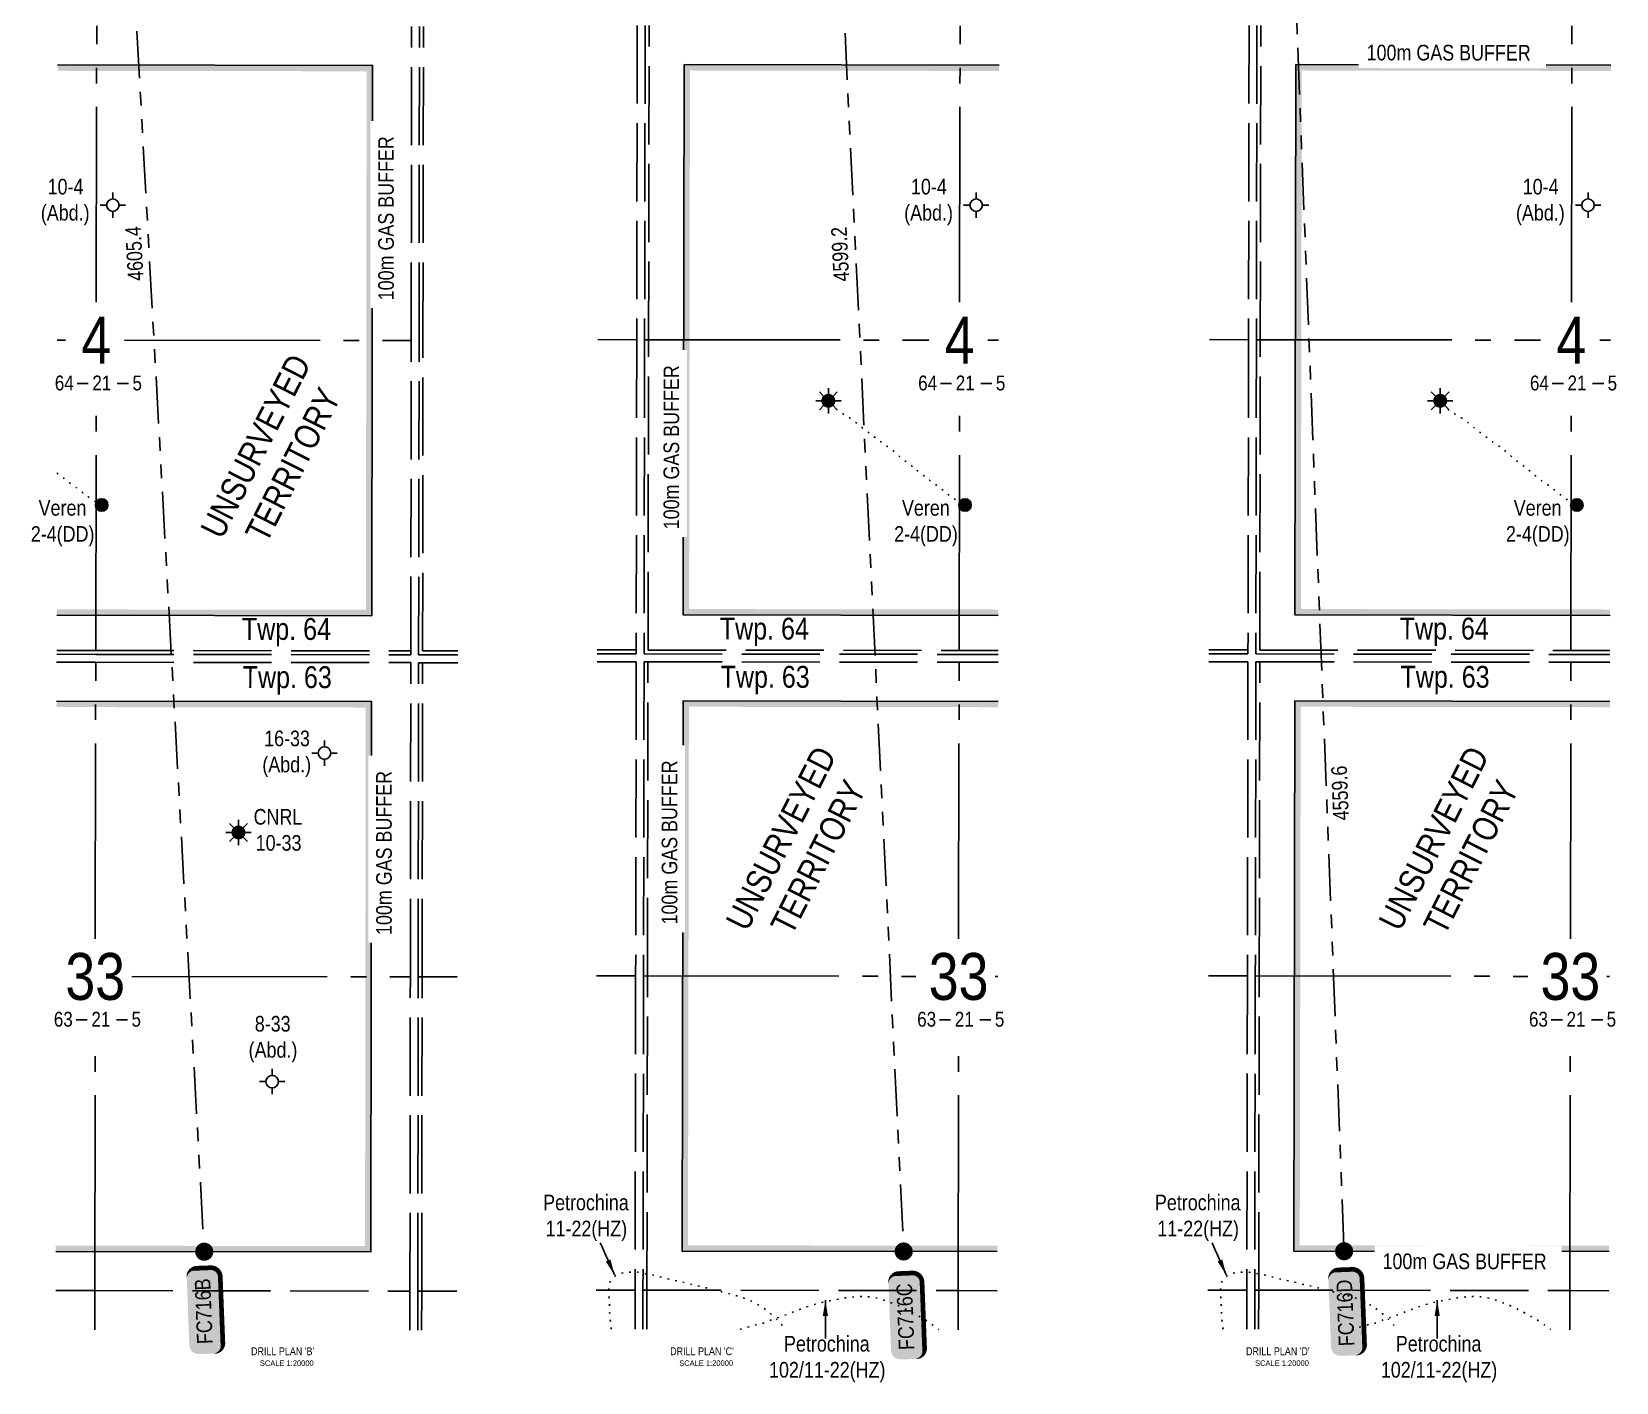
# Model space of a CAD drawing. Extents: x 487952 to 501475, y 6030928 to 6046516.
# Drawn here: x 493031 to 497085, y 6030954 to 6034410 of the extents above; entities that cross this region are included whole.
import ezdxf
from ezdxf.enums import TextEntityAlignment as Align

# ---------------------------------------------------------------- set-up
doc = ezdxf.new("R2010")
doc.units = 0
doc.header["$LTSCALE"] = 5
for name, pattern in [('foc-DOT', [1, 0.2, -0.8]), ('foc-DRILLPATH', [14.75, 6, -1.75, 1.75, -1.75, 1.75, -1.75]), ('foc-QUARTERLINE', [33, 25, -3, 2, -3]), ('foc-UNSURVEYED', [12.5, 10, -2.5])]:
    doc.linetypes.add(name, pattern=pattern)
for name, color, linetype in [('10', 1, 'Continuous'), ('9', 3, 'Continuous'), ('AS-DRILL', 8, 'foc-DOT'), ('AS-DRILL-T', 8, 'Continuous'), ('AS-TARGET-GAS', 182, 'Continuous'), ('AS-TARGET-GAS-H', 181, 'Continuous'), ('D-TXT', 6, 'Continuous'), ('DETAIL-T', 7, 'Continuous'), ('F-WS-S', 8, 'Continuous'), ('L-BD', 7, 'Continuous'), ('L-MON', 1, 'Continuous'), ('L-QSEC', 8, 'foc-QUARTERLINE'), ('L-SECLBL', 7, 'Continuous'), ('L-UNS-T', 3, 'Continuous'), ('L-USEC', 7, 'foc-UNSURVEYED'), ('P-PDRILLPATH', 12, 'foc-DRILLPATH')]:
    doc.layers.add(name, color=color, linetype=linetype)
doc.styles.add('80', font='ARIALN.TTF', dxfattribs={"height": 10})
doc.styles.add('80CG', font='ARIALN.TTF', dxfattribs={"height": 10})
doc.styles.add('80L', font='ARIALN.TTF', dxfattribs={"height": 40})
doc.styles.add('SIMPLEX', font='ARIALN.TTF')
doc.dimstyles.new('Compass 5 000', dxfattribs={"dimscale": 5, "dimtxt": 9, "dimasz": 2, "dimexe": 0.2, "dimexo": 0.0625, "dimgap": 0.5, "dimtad": 0, "dimtih": 1, "dimtoh": 1, "dimzin": 0, "dimdsep": 46, "dimtxsty": '80CG', "dimcen": 0.1, "dimse1": 1, "dimse2": 1, "dimclrd": 256, "dimclrt": 256, "dimaunit": 1, "dimadec": 4, "dimazin": 0, "dimtfac": 0.06, "dimtofl": 0, "dimtmove": 0, "dimatfit": 1, "dimfxl": 0.2, "dimtolj": 1, "dimtzin": 0, "dimlwd": -1, "dimarcsym": 0})

# ---------------------------------------------------------------- blocks, each defined once
blk = doc.blocks.new('L-SECLBL')
at = {"layer": '9', "color": 7}
for p, q in [((-5.1, -27.8), (-12.3, -27.8)), ((20.7, -27.8), (13.5, -27.8))]:
    blk.add_line(p, q, dxfattribs=at)
at = {"layer": '10', "color": 2, "style": 'SIMPLEX'}
blk.add_attdef('SEC', text='', height=30, dxfattribs=at).set_placement((0, 0), align=Align.MIDDLE)
at = {"layer": '10', "color": 5, "style": '80L'}
blk.add_attdef('TWP', text='', height=9.5, dxfattribs=at).set_placement((-14.4, -27.4), align=Align.MIDDLE_RIGHT)
blk.add_attdef('RGE', text='', height=9.5, dxfattribs=at).set_placement((3.6, -27.4), align=Align.MIDDLE_CENTER)
blk.add_attdef('MER', text='', height=9.5, dxfattribs=at).set_placement((23.2, -27.4), align=Align.MIDDLE_LEFT)
blk = doc.blocks.new('*U549')
h = blk.add_hatch(color=255)
edge = h.paths.add_edge_path()
edge.add_line((-21.5, -11.5), (21.5, -11.5))
edge.add_arc((21.5, -5.5), 6, 270, 360)
edge.add_line((27.5, -5.5), (27.5, 4))
edge.add_arc((21.5, 4), 6, 0, 90)
edge.add_line((21.5, 10), (-21.5, 10))
edge.add_arc((-21.5, 4), 6, 90, 180)
edge.add_line((-27.5, 4), (-27.5, -5.5))
edge.add_arc((-21.5, -5.5), 6, 180, 270)
at = {"color": 1, "flags": 128}
blk.add_lwpolyline([(-21.5, -11.5, 3, 3, 0), (21.5, -11.5, 3, 3, 0.414214), (27.5, -5.5, 3, 3, 0), (27.5, 4, 3, 0, 0.414214), (21.5, 10, 0, 0, 0), (-21.5, 10, 0, 0, 0.414214), (-27.5, 4, 0, 0, 0), (-27.5, -5.5, 0, 3, 0.414214)], format="xyseb", close=True, dxfattribs=at)
for points in [[(-22.5, -8, 0, 7.5, 0), (0, 0, 0, 0, 0)], [(26.1, -8.9, 0, 7.5, 0), (0, 0, 0, 0, 0)]]:
    blk.add_lwpolyline(points, format="xyseb", dxfattribs=at)
at = {"color": 1, "style": '80'}
blk.add_attdef('ENTER_TEXT_001', (-26.8, -4.9), '', height=10, dxfattribs=at)
blk = doc.blocks.new('GABD')
for p, q in [((-0.81, 0), (-1.62, 0)), ((0, 0.81), (0, 1.62)), ((1.62, 0), (0.81, 0)), ((0, -0.81), (0, -1.62))]:
    blk.add_line(p, q)
blk.add_circle((0, 0), 0.8)
blk = doc.blocks.new('GAS')
h = blk.add_hatch(color=255)
h.dxf.hatch_style = 1
edge = h.paths.add_edge_path()
edge.add_arc((0, 0), 0.9, 0, 360)
for p, q in [((-0.81, 0), (-1.62, 0)), ((-0.57, 0.57), (-1.14, 1.14)), ((0, 0.81), (0, 1.62)), ((0.57, 0.57), (1.14, 1.14)), ((1.62, 0), (0.81, 0)), ((-0.57, -0.57), (-1.14, -1.14)), ((0, -0.81), (0, -1.62)), ((1.14, -1.14), (0.57, -0.57))]:
    blk.add_line(p, q)
blk.add_circle((0, 0), 0.8)
blk = doc.blocks.new('plbh')
at = {"layer": 'L-MON'}
h = blk.add_hatch(color=255, dxfattribs=at)
h.dxf.hatch_style = 1
edge = h.paths.add_edge_path()
edge.add_arc((0, 0), 1.16, 0, 360)
h = blk.add_hatch(color=256, dxfattribs=at)
h.dxf.hatch_style = 1
h.paths.add_polyline_path([(-0.96, 0, 1), (0.96, 0, 1)])
h.paths.add_polyline_path([(0.91, 0, -1), (-0.91, 0, -1)], flags=16)
h.paths.add_polyline_path([(0.45, 0, -1), (-0.45, 0, -1)], flags=0)
h = blk.add_hatch(color=256, dxfattribs=at)
h.dxf.hatch_style = 1
h.paths.add_polyline_path([(-0.45, 0, 1), (0.45, 0, 1)])
h.paths.add_polyline_path([(0.4, 0, -1), (-0.4, 0, -1)], flags=16)
at = {"layer": 'L-MON', "color": 240}
for radius in [0.96, 0.91, 0.45, 0.4]:
    blk.add_circle((0, 0), radius, dxfattribs=at)

msp = doc.modelspace()

# ---------------------------------------------------------------- hatches: boundary and pattern name
at = {"layer": 'AS-TARGET-GAS-H'}
h = msp.add_hatch(color=256, dxfattribs=at)
h.dxf.hatch_style = 1
h.paths.add_polyline_path([(493097.294, 6034324.93), (493097.271, 6034309.938), (493888.031, 6034308.819), (493886.17, 6032930.511), (493095.155, 6032931.619), (493095.132, 6032916.627), (493901.142, 6032915.497), (493903.044, 6034323.79)])
h = msp.add_hatch(color=256, dxfattribs=at)
h.dxf.hatch_style = 1
h.paths.add_polyline_path([(495503.94, 6032916.347), (495503.963, 6032931.339), (494712.968, 6032932.448), (494715.331, 6034310.774), (495506.078, 6034309.655), (495506.101, 6034324.647), (494700.365, 6034325.787), (494697.95, 6032917.477)])
h = msp.add_hatch(color=256, dxfattribs=at)
h.dxf.hatch_style = 1
h.paths.add_polyline_path([(497069.195, 6032916.347), (497069.218, 6032931.339), (496278.223, 6032932.448), (496280.586, 6034310.774), (497071.333, 6034309.655), (497071.356, 6034324.647), (496265.62, 6034325.787), (496263.205, 6032917.477)])
h = msp.add_hatch(color=256, dxfattribs=at)
h.dxf.hatch_style = 1
h.paths.add_polyline_path([(493094.794, 6032696.618), (493094.771, 6032681.626), (493885.83, 6032680.52), (493883.952, 6031302.222), (493092.655, 6031303.337), (493092.632, 6031288.345), (493898.924, 6031287.209), (493900.843, 6032695.492)])
h = msp.add_hatch(color=256, dxfattribs=at)
h.dxf.hatch_style = 1
h.paths.add_polyline_path([(495501.441, 6031288.063), (495501.464, 6031303.055), (494710.171, 6031304.17), (494712.539, 6032682.453), (495503.579, 6032681.347), (495503.602, 6032696.339), (494697.573, 6032697.466), (494695.153, 6031289.199)])
h = msp.add_hatch(color=256, dxfattribs=at)
h.dxf.hatch_style = 1
h.paths.add_polyline_path([(497066.696, 6031288.063), (497066.719, 6031303.055), (496275.426, 6031304.17), (496277.794, 6032682.453), (497068.835, 6032681.347), (497068.858, 6032696.339), (496262.828, 6032697.466), (496260.409, 6031289.199)])
at = {"layer": 'F-WS-S'}
h = msp.add_hatch(color=256, dxfattribs=at)
h.dxf.hatch_style = 1
edge = h.paths.add_edge_path()
edge.add_arc((493210.19, 6033198.787), 16, 0, 360)
h = msp.add_hatch(color=256, dxfattribs=at)
h.dxf.hatch_style = 1
edge = h.paths.add_edge_path()
edge.add_arc((495419.102, 6033198.787), 16, 0, 360)
h = msp.add_hatch(color=256, dxfattribs=at)
h.dxf.hatch_style = 1
edge = h.paths.add_edge_path()
edge.add_arc((496984.357, 6033198.787), 16, 0, 360)

# ---------------------------------------------------------------- linework, layer by layer
at = {"layer": 'AS-DRILL', "ltscale": 4, "flags": 128}
for points in [[(495069.503, 6033465.51), (495069.503, 6033465.51), (495069.483, 6033465.45), (495069.264, 6033465.78), (495068.415, 6033466.412), (495066.836, 6033466.774), (495064.946, 6033467.288), (495064.736, 6033467.318), (495064.596, 6033467.308), (495064.476, 6033467.258), (495064.416, 6033467.139), (495064.446, 6033466.908), (495064.545, 6033466.518), (495064.724, 6033465.998), (495064.993, 6033465.367), (495065.332, 6033464.677), (495065.771, 6033463.916), (495066.319, 6033463.105), (495066.978, 6033462.254), (495067.726, 6033461.383), (495068.595, 6033460.481), (495069.553, 6033459.55), (495070.632, 6033458.588), (495071.79, 6033457.566), (495072.998, 6033456.464), (495074.316, 6033455.272), (495075.754, 6033454.019), (495077.342, 6033452.687), (495079.079, 6033451.274), (495080.987, 6033449.77), (495083.104, 6033448.157), (495085.341, 6033446.473), (495087.648, 6033444.759), (495090.035, 6033443.025), (495092.532, 6033441.251), (495095.159, 6033439.446), (495097.906, 6033437.632), (495100.743, 6033435.787), (495103.67, 6033433.922), (495106.647, 6033432.087), (495109.734, 6033430.242), (495112.94, 6033428.336), (495116.227, 6033426.381), (495119.644, 6033424.365), (495123.17, 6033422.279), (495126.726, 6033420.053), (495130.252, 6033417.637), (495133.738, 6033415.041), (495137.233, 6033412.275), (495140.708, 6033409.409), (495144.164, 6033406.543), (495147.649, 6033403.727), (495151.114, 6033400.942), (495154.539, 6033398.196), (495157.925, 6033395.54), (495161.47, 6033392.824), (495164.966, 6033390.148), (495168.421, 6033387.442), (495171.827, 6033384.696), (495175.212, 6033381.951), (495178.607, 6033379.225), (495181.993, 6033376.529), (495185.388, 6033373.873), (495188.874, 6033371.248), (495192.459, 6033368.631), (495196.135, 6033365.955), (495199.8, 6033363.299), (495203.466, 6033360.683), (495207.062, 6033358.147), (495210.577, 6033355.681), (495214.063, 6033353.205), (495217.509, 6033350.689), (495220.945, 6033348.083), (495224.36, 6033345.467), (495227.676, 6033342.922), (495230.942, 6033340.426), (495234.217, 6033337.881), (495237.443, 6033335.295), (495240.628, 6033332.64), (495243.764, 6033329.914), (495246.889, 6033327.199), (495249.965, 6033324.524), (495253.05, 6033321.849), (495256.216, 6033319.173), (495259.481, 6033316.498), (495262.797, 6033313.822), (495266.192, 6033311.216), (495269.638, 6033308.671), (495273.093, 6033306.125), (495276.579, 6033303.479), (495280.054, 6033300.723), (495283.5, 6033297.977), (495286.855, 6033295.311), (495290.191, 6033292.636), (495293.566, 6033289.88), (495296.921, 6033287.144), (495300.187, 6033284.459), (495303.312, 6033281.844), (495306.358, 6033279.268), (495309.344, 6033276.783), (495312.38, 6033274.368), (495315.536, 6033271.973), (495318.752, 6033269.547), (495321.917, 6033267.122), (495324.893, 6033264.767), (495327.82, 6033262.432), (495330.766, 6033260.137), (495333.872, 6033257.852), (495337.108, 6033255.596), (495340.464, 6033253.27), (495343.79, 6033250.965), (495347.076, 6033248.699), (495350.422, 6033246.284), (495353.828, 6033243.728), (495357.104, 6033241.172), (495360.109, 6033238.737), (495362.896, 6033236.442), (495365.542, 6033234.278), (495368.188, 6033232.164), (495370.855, 6033230.039), (495373.561, 6033227.914), (495376.268, 6033225.85), (495379.024, 6033223.785), (495381.771, 6033221.72), (495384.467, 6033219.636), (495387.214, 6033217.581), (495389.95, 6033215.657), (495392.617, 6033213.782), (495395.224, 6033211.948), (495397.811, 6033210.253), (495400.379, 6033208.699), (495402.946, 6033207.255), (495405.504, 6033205.9), (495407.962, 6033204.646), (495410.22, 6033203.542), (495412.238, 6033202.549), (495414.007, 6033201.626), (495415.585, 6033200.763), (495416.674, 6033200.151), (495419.102, 6033198.787)], [(496634.759, 6033465.51), (496634.759, 6033465.51), (496634.738, 6033465.45), (496634.519, 6033465.78), (496633.67, 6033466.412), (496632.091, 6033466.774), (496630.202, 6033467.288), (496629.992, 6033467.318), (496629.852, 6033467.308), (496629.731, 6033467.258), (496629.671, 6033467.139), (496629.701, 6033466.908), (496629.8, 6033466.518), (496629.979, 6033465.998), (496630.248, 6033465.367), (496630.587, 6033464.677), (496631.026, 6033463.916), (496631.574, 6033463.105), (496632.233, 6033462.254), (496632.982, 6033461.383), (496633.85, 6033460.481), (496634.808, 6033459.55), (496635.887, 6033458.588), (496637.045, 6033457.566), (496638.253, 6033456.464), (496639.571, 6033455.272), (496641.009, 6033454.019), (496642.597, 6033452.687), (496644.334, 6033451.274), (496646.242, 6033449.77), (496648.359, 6033448.157), (496650.596, 6033446.473), (496652.903, 6033444.759), (496655.29, 6033443.025), (496657.787, 6033441.251), (496660.414, 6033439.446), (496663.161, 6033437.632), (496665.998, 6033435.787), (496668.925, 6033433.922), (496671.902, 6033432.087), (496674.989, 6033430.242), (496678.196, 6033428.336), (496681.482, 6033426.381), (496684.899, 6033424.365), (496688.425, 6033422.279), (496691.981, 6033420.053), (496695.507, 6033417.637), (496698.993, 6033415.041), (496702.488, 6033412.275), (496705.964, 6033409.409), (496709.419, 6033406.543), (496712.904, 6033403.727), (496716.369, 6033400.942), (496719.795, 6033398.196), (496723.18, 6033395.54), (496726.725, 6033392.824), (496730.221, 6033390.148), (496733.676, 6033387.442), (496737.082, 6033384.696), (496740.467, 6033381.951), (496743.862, 6033379.225), (496747.248, 6033376.529), (496750.643, 6033373.873), (496754.129, 6033371.248), (496757.714, 6033368.631), (496761.39, 6033365.955), (496765.055, 6033363.299), (496768.721, 6033360.683), (496772.317, 6033358.147), (496775.832, 6033355.681), (496779.318, 6033353.205), (496782.764, 6033350.689), (496786.2, 6033348.083), (496789.615, 6033345.467), (496792.931, 6033342.922), (496796.197, 6033340.426), (496799.472, 6033337.881), (496802.698, 6033335.295), (496805.884, 6033332.64), (496809.019, 6033329.914), (496812.144, 6033327.199), (496815.22, 6033324.524), (496818.305, 6033321.849), (496821.471, 6033319.173), (496824.736, 6033316.498), (496828.052, 6033313.822), (496831.447, 6033311.216), (496834.893, 6033308.671), (496838.349, 6033306.125), (496841.834, 6033303.479), (496845.309, 6033300.723), (496848.755, 6033297.977), (496852.11, 6033295.311), (496855.446, 6033292.636), (496858.821, 6033289.88), (496862.176, 6033287.144), (496865.442, 6033284.459), (496868.568, 6033281.844), (496871.613, 6033279.268), (496874.599, 6033276.783), (496877.635, 6033274.368), (496880.791, 6033271.973), (496884.007, 6033269.547), (496887.173, 6033267.122), (496890.149, 6033264.767), (496893.075, 6033262.432), (496896.021, 6033260.137), (496899.127, 6033257.852), (496902.363, 6033255.596), (496905.719, 6033253.27), (496909.045, 6033250.965), (496912.331, 6033248.699), (496915.677, 6033246.284), (496919.083, 6033243.728), (496922.359, 6033241.172), (496925.365, 6033238.737), (496928.151, 6033236.442), (496930.797, 6033234.278), (496933.443, 6033232.164), (496936.11, 6033230.039), (496938.816, 6033227.914), (496941.523, 6033225.85), (496944.279, 6033223.785), (496947.026, 6033221.72), (496949.722, 6033219.636), (496952.469, 6033217.581), (496955.205, 6033215.657), (496957.872, 6033213.782), (496960.479, 6033211.948), (496963.066, 6033210.253), (496965.634, 6033208.699), (496968.201, 6033207.255), (496970.759, 6033205.9), (496973.217, 6033204.646), (496975.475, 6033203.542), (496977.493, 6033202.549), (496979.262, 6033201.626), (496980.84, 6033200.763), (496981.929, 6033200.151), (496984.357, 6033198.787)], [(493095.692, 6033280.751), (493097.446, 6033279.268), (493100.432, 6033276.783), (493103.468, 6033274.368), (493106.623, 6033271.973), (493109.839, 6033269.547), (493113.005, 6033267.122), (493115.981, 6033264.767), (493118.907, 6033262.432), (493121.853, 6033260.137), (493124.96, 6033257.852), (493128.196, 6033255.596), (493131.552, 6033253.27), (493134.878, 6033250.965), (493138.164, 6033248.699), (493141.51, 6033246.284), (493144.916, 6033243.728), (493148.191, 6033241.172), (493151.197, 6033238.737), (493153.983, 6033236.442), (493156.63, 6033234.278), (493159.276, 6033232.164), (493161.943, 6033230.039), (493164.649, 6033227.914), (493167.355, 6033225.85), (493170.112, 6033223.785), (493172.858, 6033221.72), (493175.555, 6033219.636), (493178.301, 6033217.581), (493181.038, 6033215.657), (493183.705, 6033213.782), (493186.312, 6033211.948), (493188.899, 6033210.253), (493191.466, 6033208.699), (493194.034, 6033207.255), (493196.592, 6033205.9), (493199.05, 6033204.646), (493201.308, 6033203.542), (493203.326, 6033202.549), (493205.094, 6033201.626), (493206.673, 6033200.763), (493207.762, 6033200.151), (493210.19, 6033198.787)], [(494513.817, 6031089.559), (494513.562, 6031092.047), (494513.081, 6031097.378), (494512.442, 6031103.049), (494511.573, 6031109.391), (494510.625, 6031115.853), (494510.107, 6031122.314), (494509.978, 6031128.574), (494509.769, 6031134.514), (494509.579, 6031140.425), (494509.47, 6031146.235), (494509.269, 6031151.456), (494508.989, 6031156.726), (494508.709, 6031162.647), (494508.41, 6031168.337), (494508.069, 6031173.648), (494507.799, 6031178.889), (494507.598, 6031184.109), (494507.358, 6031189.78), (494507.48, 6031195.989), (494508.311, 6031202.428), (494509.963, 6031208.715), (494512.493, 6031214.461), (494516.112, 6031219.474), (494520.8, 6031223.936), (494526.167, 6031227.676), (494532.152, 6031230.465), (494539.126, 6031232.613), (494547.619, 6031234.287), (494557.521, 6031235.459), (494568.542, 6031236), (494580.831, 6031235.347), (494594.797, 6031233.122), (494602.704, 6031231.558), (494609.591, 6031230.195), (494610.561, 6031230.014), (494616.579, 6031228.853), (494623.446, 6031227.43), (494630.823, 6031225.627), (494638.63, 6031223.633), (494647.156, 6031221.458), (494656.171, 6031219.131), (494665.817, 6031216.804), (494675.863, 6031214.476), (494686.419, 6031212.027), (494697.184, 6031209.567), (494708.33, 6031207.027), (494719.835, 6031204.256), (494731.739, 6031201.275), (494744.004, 6031198.202), (494756.558, 6031195.07), (494769.412, 6031191.907), (494782.437, 6031188.743), (494795.511, 6031185.549), (494808.705, 6031182.326), (494821.819, 6031178.912), (494834.752, 6031175.068), (494847.654, 6031170.835), (494860.346, 6031166.242), (494872.946, 6031160.969), (494885.155, 6031154.937), (494897.023, 6031147.966), (494908.329, 6031140.255), (494913.332, 6031136.486), (494919.323, 6031131.605), (494929.826, 6031122.106), (494939.678, 6031112.128), (494949.049, 6031101.561), (494958.07, 6031090.845), (494959.675, 6031088.931)], [(496079.072, 6031089.559), (496078.817, 6031092.047), (496078.336, 6031097.378), (496077.697, 6031103.049), (496076.828, 6031109.391), (496075.88, 6031115.853), (496075.362, 6031122.314), (496075.233, 6031128.574), (496075.024, 6031134.514), (496074.834, 6031140.425), (496074.725, 6031146.235), (496074.524, 6031151.456), (496074.244, 6031156.726), (496073.964, 6031162.647), (496073.665, 6031168.337), (496073.324, 6031173.648), (496073.054, 6031178.889), (496072.853, 6031184.109), (496072.613, 6031189.78), (496072.735, 6031195.989), (496073.566, 6031202.428), (496075.218, 6031208.715), (496077.748, 6031214.461), (496081.367, 6031219.474), (496086.055, 6031223.936), (496091.422, 6031227.676), (496097.407, 6031230.465), (496104.381, 6031232.613), (496112.874, 6031234.287), (496122.776, 6031235.459), (496133.797, 6031236), (496146.086, 6031235.347), (496160.052, 6031233.122), (496167.959, 6031231.558), (496174.846, 6031230.195), (496175.816, 6031230.014), (496181.834, 6031228.853), (496188.701, 6031227.43), (496196.078, 6031225.627), (496203.885, 6031223.633), (496212.411, 6031221.458), (496221.426, 6031219.131), (496231.072, 6031216.804), (496241.118, 6031214.476), (496251.674, 6031212.027), (496262.439, 6031209.567), (496273.585, 6031207.027), (496285.09, 6031204.256), (496296.994, 6031201.275), (496309.259, 6031198.202), (496321.813, 6031195.07), (496334.667, 6031191.907), (496347.692, 6031188.743), (496360.766, 6031185.549), (496373.96, 6031182.326), (496387.074, 6031178.912), (496400.007, 6031175.068), (496412.909, 6031170.835), (496425.601, 6031166.242), (496438.201, 6031160.969), (496450.411, 6031154.937), (496462.278, 6031147.966), (496473.584, 6031140.255), (496478.587, 6031136.486), (496484.578, 6031131.605), (496495.081, 6031122.106), (496504.933, 6031112.128), (496514.304, 6031101.561), (496523.325, 6031090.845), (496524.93, 6031088.931)], [(494843.327, 6031089.095), (494857.271, 6031093.346), (494872.188, 6031097.279), (494884.304, 6031100.398), (494892.097, 6031102.414), (494895.809, 6031103.337), (494902.862, 6031105.324), (494910.207, 6031108.031), (494917.713, 6031111.137), (494925.758, 6031114.163), (494934.384, 6031117.088), (494943.449, 6031120.081), (494952.795, 6031123.244), (494962.791, 6031126.846), (494973.179, 6031130.918), (494984.377, 6031135.508), (494995.795, 6031140.067), (495007.993, 6031144.615), (495020.241, 6031148.813), (495033.138, 6031152.82), (495045.975, 6031156.417), (495059.351, 6031159.723), (495072.515, 6031162.439), (495086.17, 6031164.975), (495099.494, 6031167.4), (495113.369, 6031169.636), (495126.792, 6031171.321), (495140.494, 6031172.597), (495154.075, 6031173.272), (495167.935, 6031173.047), (495181.382, 6031171.593), (495195.157, 6031168.808), (495208.28, 6031165.124), (495221.652, 6031160.56), (495234.423, 6031155.697), (495247.564, 6031150.233), (495262.961, 6031143.156), (495272.812, 6031138.228), (495297.528, 6031125.063), (495321.902, 6031110.659), (495345.012, 6031094.227), (495352.105, 6031088.378)], [(496408.582, 6031089.095), (496422.526, 6031093.346), (496437.443, 6031097.279), (496449.559, 6031100.398), (496457.352, 6031102.414), (496461.064, 6031103.337), (496468.118, 6031105.324), (496475.462, 6031108.031), (496482.968, 6031111.137), (496491.013, 6031114.163), (496499.639, 6031117.088), (496508.704, 6031120.081), (496518.05, 6031123.244), (496528.046, 6031126.846), (496538.434, 6031130.918), (496549.632, 6031135.508), (496561.05, 6031140.067), (496573.248, 6031144.615), (496585.496, 6031148.813), (496598.393, 6031152.82), (496611.23, 6031156.417), (496624.606, 6031159.723), (496637.771, 6031162.439), (496651.425, 6031164.975), (496664.75, 6031167.4), (496678.624, 6031169.636), (496692.047, 6031171.321), (496705.749, 6031172.597), (496719.33, 6031173.272), (496733.19, 6031173.047), (496746.637, 6031171.593), (496760.412, 6031168.808), (496773.535, 6031165.124), (496786.907, 6031160.56), (496799.678, 6031155.697), (496812.819, 6031150.233), (496828.216, 6031143.156), (496838.067, 6031138.228), (496862.783, 6031125.063), (496887.157, 6031110.659), (496910.268, 6031094.227), (496917.361, 6031088.378)]]:
    msp.add_lwpolyline(points, dxfattribs=at)
at = {"layer": 'AS-TARGET-GAS', "ltscale": 4, "flags": 128}
for points in [[(495503.94, 6032916.347), (494697.95, 6032917.477), (494700.365, 6034325.787), (495506.101, 6034324.647)], [(497069.195, 6032916.347), (496263.205, 6032917.477), (496265.62, 6034325.787), (497071.356, 6034324.647)], [(493094.794, 6032696.618), (493900.843, 6032695.492), (493898.924, 6031287.209), (493092.632, 6031288.345)]]:
    msp.add_lwpolyline(points, dxfattribs=at)
at = {"layer": 'F-WS-S'}
for centre in [(493210.19, 6033198.787), (495419.102, 6033198.787), (496984.357, 6033198.787)]:
    msp.add_circle(centre, 16, dxfattribs=at)
at = {"layer": 'L-QSEC', "ltscale": 4, "flags": 128}
for points in [[(493196.317, 6033717.75), (493197.401, 6034424.739)], [(495405.229, 6033717.75), (495406.313, 6034424.739)], [(496970.484, 6033717.75), (496971.568, 6034424.739)], [(493096.215, 6033620.778), (493117.445, 6033620.748)], [(493268.837, 6033620.534), (494002.041, 6033619.501)], [(494579.1, 6033621.8), (494479.15, 6033621.94)], [(494599.21, 6033621.773), (495326.357, 6033620.748)], [(495477.749, 6033620.534), (495505.021, 6033620.496)], [(496144.355, 6033621.8), (496044.405, 6033621.94)], [(496164.465, 6033621.773), (496891.612, 6033620.748)], [(497043.004, 6033620.534), (497070.276, 6033620.496)], [(493194.951, 6032826.588), (493195.918, 6033457.416)], [(495403.863, 6032826.588), (495404.83, 6033457.416)], [(496969.118, 6032826.588), (496970.085, 6033457.416)], [(493193.814, 6032088.601), (493194.905, 6032796.429)], [(495402.726, 6032088.601), (495403.817, 6032796.429)], [(496967.981, 6032088.601), (496969.072, 6032796.429)], [(493287.31, 6031992.211), (493823.415, 6031991.459), (493999.832, 6031991.212)], [(494019.942, 6031991.184), (494119.882, 6031991.048)], [(494576.306, 6031993.501), (494476.356, 6031993.642)], [(494596.416, 6031993.473), (495293.306, 6031992.496)], [(495496.222, 6031992.211), (495502.522, 6031992.202)], [(496141.561, 6031993.501), (496041.611, 6031993.642)], [(496161.671, 6031993.473), (496858.561, 6031992.496)], [(497061.477, 6031992.211), (497067.777, 6031992.202)], [(493192.427, 6031188.255), (493193.389, 6031812.712)], [(495401.339, 6031188.255), (495402.301, 6031812.712)], [(496966.594, 6031188.255), (496967.556, 6031812.712)], [(493192.427, 6031188.255), (493192.273, 6031088.309)], [(495401.339, 6031188.255), (495401.185, 6031088.309)], [(496966.594, 6031188.255), (496966.44, 6031088.309)]]:
    msp.add_lwpolyline(points, dxfattribs=at)
at = {"layer": 'L-USEC', "ltscale": 4, "flags": 128}
for points in [[(494002.041, 6033619.501), (494003.127, 6034423.597)], [(494022.151, 6033619.474), (494023.236, 6034423.569)], [(494032.205, 6033619.46), (494033.291, 6034423.556)], [(494580.479, 6034425.911), (494579.1, 6033621.8)], [(494600.588, 6034425.877), (494599.21, 6033621.766)], [(494609.26, 6033621.758), (494610.638, 6034425.87)], [(496145.734, 6034425.911), (496144.355, 6033621.8)], [(496165.843, 6034425.877), (496164.465, 6033621.766)], [(496174.515, 6033621.758), (496175.893, 6034425.87)], [(494000.955, 6032815.409), (494002.041, 6033619.501)], [(494021.064, 6032815.382), (494022.151, 6033619.474)], [(494031.132, 6032825.417), (494032.205, 6033619.46)], [(494579.1, 6033621.8), (494577.721, 6032817.698)], [(494599.21, 6033621.766), (494597.83, 6032817.669)], [(494607.898, 6032827.705), (494609.26, 6033621.758)], [(496144.355, 6033621.8), (496142.976, 6032817.698)], [(496164.465, 6033621.766), (496163.086, 6032817.669)], [(496173.153, 6032827.705), (496174.515, 6033621.758)], [(493094.979, 6032816.679), (493194.933, 6032816.539)], [(493094.995, 6032826.728), (493194.951, 6032826.588)], [(493194.933, 6032816.539), (494000.955, 6032815.409)], [(493194.951, 6032826.588), (494000.968, 6032825.458)], [(494021.064, 6032815.382), (494120.999, 6032815.246)], [(494031.132, 6032825.423), (494121.013, 6032825.301)], [(494577.715, 6032817.698), (494477.77, 6032817.838)], [(494477.787, 6032827.887), (494577.738, 6032827.747)], [(494597.83, 6032817.669), (495403.845, 6032816.539)], [(494607.898, 6032827.705), (495403.863, 6032826.588)], [(495403.845, 6032816.539), (495503.787, 6032816.399)], [(495403.863, 6032826.588), (495503.802, 6032826.448)], [(496142.97, 6032817.698), (496043.025, 6032817.838)], [(496043.042, 6032827.887), (496142.993, 6032827.747)], [(496163.086, 6032817.669), (496969.1, 6032816.539)], [(496173.153, 6032827.705), (496969.118, 6032826.588)], [(496969.1, 6032816.539), (497069.042, 6032816.399)], [(496969.118, 6032826.588), (497069.057, 6032826.448)], [(493094.949, 6032796.569), (493194.905, 6032796.429)], [(493194.905, 6032796.429), (494000.927, 6032795.3)], [(493999.832, 6031991.212), (494000.927, 6032795.3)], [(494019.942, 6031991.184), (494021.037, 6032795.272)], [(494021.037, 6032795.272), (494120.972, 6032795.136)], [(494029.996, 6031991.171), (494031.092, 6032795.259)], [(494577.687, 6032797.588), (494477.735, 6032797.728)], [(494577.687, 6032797.588), (494576.306, 6031993.501)], [(494597.796, 6032797.554), (494596.416, 6031993.467)], [(494597.796, 6032797.56), (495403.817, 6032796.429)], [(494606.466, 6031993.459), (494607.846, 6032797.545)], [(495403.817, 6032796.429), (495503.756, 6032796.289)], [(496142.942, 6032797.588), (496042.99, 6032797.728)], [(496142.942, 6032797.588), (496141.561, 6031993.501)], [(496163.051, 6032797.554), (496161.671, 6031993.467)], [(496163.051, 6032797.56), (496969.072, 6032796.429)], [(496171.721, 6031993.459), (496173.101, 6032797.545)], [(496969.072, 6032796.429), (497069.011, 6032796.289)], [(493998.735, 6031187.12), (493999.832, 6031991.212)], [(494018.845, 6031187.093), (494019.942, 6031991.184)], [(494028.9, 6031187.079), (494029.996, 6031991.17)], [(494576.306, 6031993.501), (494574.924, 6031189.421)], [(494596.416, 6031993.467), (494595.034, 6031189.386)], [(494605.083, 6031189.378), (494606.466, 6031993.459)], [(496141.561, 6031993.501), (496140.179, 6031189.421)], [(496161.671, 6031993.467), (496160.289, 6031189.386)], [(496170.339, 6031189.378), (496171.721, 6031993.459)], [(493092.478, 6031188.396), (493192.427, 6031188.255)], [(493192.427, 6031188.255), (493998.735, 6031187.12)], [(493998.599, 6031087.173), (493998.735, 6031187.12)], [(494018.709, 6031087.145), (494018.845, 6031187.093)], [(494018.845, 6031187.093), (494118.793, 6031186.956)], [(494028.763, 6031087.13), (494028.9, 6031187.079)], [(494574.924, 6031189.421), (494474.976, 6031189.562)], [(494574.924, 6031189.421), (494574.753, 6031089.473)], [(494595.034, 6031189.386), (494594.862, 6031089.445)], [(494595.034, 6031189.392), (495401.339, 6031188.255)], [(494604.912, 6031089.43), (494605.083, 6031189.378)], [(495401.339, 6031188.255), (495501.288, 6031188.114)], [(496140.179, 6031189.421), (496040.231, 6031189.562)], [(496140.179, 6031189.421), (496140.008, 6031089.473)], [(496160.289, 6031189.386), (496160.117, 6031089.445)], [(496160.289, 6031189.392), (496966.594, 6031188.255)], [(496170.167, 6031089.43), (496170.339, 6031189.378)], [(496966.594, 6031188.255), (497066.543, 6031188.114)]]:
    msp.add_lwpolyline(points, dxfattribs=at)
at = {"layer": 'P-PDRILLPATH', "ltscale": 4, "flags": 128}
for points in [[(493219.272, 6035883.87), (493472.543, 6031287.809)], [(495041.181, 6035879.87), (495262.06, 6031288.4)], [(496213.436, 6035842.876), (496388.938, 6031289.018)]]:
    msp.add_lwpolyline(points, dxfattribs=at)

# ---------------------------------------------------------------- block references
ref = msp.add_blockref('*U549', (493470.985, 6031136.106), dxfattribs=dict(xscale=3.997924000000006, yscale=3.997924000000006, zscale=3.997924000000006, rotation=92.20694444444445))
ref.add_attrib('ENTER_TEXT_001', 'FC716B', (493494.236, 6031052.222), dxfattribs={"color": 1, "height": 39.9792, "rotation": 92.206944, "style": '80'})
ref = msp.add_blockref('*U549', (495266.379, 6031122.519), dxfattribs=dict(xscale=3.997924000000006, yscale=3.997924000000006, zscale=3.997924000000006, rotation=92.20694444444445))
ref.add_attrib('ENTER_TEXT_001', 'FC716C', (495289.688, 6031037.123), dxfattribs={"color": 1, "height": 39.9792, "rotation": 92.206944, "style": '80'})
at = {"layer": 'F-WS-S', "color": 6, "xscale": 19.98962000000002, "yscale": 19.98962000000002, "zscale": 19.98962000000002}
for name, p in [('GABD', (493238.758, 6033966.161)), ('GABD', (495447.67, 6033966.161)), ('GABD', (497012.925, 6033966.161)), ('GAS', (495069.483, 6033465.45)), ('GAS', (496634.738, 6033465.45)), ('GABD', (493780.375, 6032563.98)), ('GAS', (493560.065, 6032360.687)), ('GABD', (493646.271, 6031723.196))]:
    msp.add_blockref(name, p, dxfattribs=at)
at = {"layer": 'L-MON', "color": 6, "xscale": 19.98962000000002, "yscale": 19.98962000000002, "zscale": 19.98962000000002}
for p in [(493472.543, 6031287.809), (495262.06, 6031288.4), (496388.938, 6031289.018)]:
    msp.add_blockref('plbh', p, dxfattribs=at)
at = {"layer": 'L-SECLBL', "xscale": 3.997924000000006, "yscale": 3.997924000000006, "zscale": 3.997924000000006}
for p, values in [((493196.168, 6033620.637), {'SEC': '4', 'TWP': '64', 'RGE': '21', 'MER': '5'}), ((495405.08, 6033620.637), {'SEC': '4', 'TWP': '64', 'RGE': '21', 'MER': '5'}), ((496970.335, 6033620.637), {'SEC': '4', 'TWP': '64', 'RGE': '21', 'MER': '5'}), ((493193.666, 6031992.342), {'SEC': '33', 'TWP': '63', 'RGE': '21', 'MER': '5'}), ((495402.578, 6031992.342), {'SEC': '33', 'TWP': '63', 'RGE': '21', 'MER': '5'}), ((496967.833, 6031992.342), {'SEC': '33', 'TWP': '63', 'RGE': '21', 'MER': '5'})]:
    msp.add_blockref('L-SECLBL', p, dxfattribs=at).add_auto_attribs(values)

# ---------------------------------------------------------------- texts
at = {"layer": 'AS-DRILL-T', "char_height": 40, "attachment_point": 1, "style": '80L'}
for s, width, insert in [('\\pi-26.96569;10-4\\P\\pi-44.31903;(Abd.)', 30.59795, (493098.744, 6034033.525)), ('\\pi-26.96569;10-4\\P\\pi-44.31903;(Abd.)', 30.59795, (495307.657, 6034033.525)), ('\\pi-26.96569;10-4\\P\\pi-44.31903;(Abd.)', 30.59795, (496872.912, 6034033.525)), ('\\pi-44.11439;Veren\\P\\pi-64.10075;2-4(DD)', 30.59795, (493092.872, 6033211.479)), ('\\pi-44.11439;Veren\\P\\pi-64.10075;2-4(DD)', 30.59795, (495301.784, 6033211.479)), ('\\pi-44.11439;Veren\\P\\pi-64.10075;2-4(DD)', 30.59795, (496867.039, 6033211.479)), ('\\pi-39.74877;16-33\\P\\pi-44.31903;(Abd.)', 30.59795, (493665.503, 6032621.376)), ('\\pi-45.09666;CNRL\\P\\pi-39.74877;10-33', 30.59795, (493643.86, 6032420.779)), ('\\pi-28.54823;8-33\\P\\pi-44.31903;(Abd.)', 30.59795, (493630.353, 6031891.122)), ('\\pi-69.8204;Petrochina\\P\\pi-63.58574;11-22(HZ)', 73.89263, (494409.421, 6031433.851)), ('\\pi-69.8204;Petrochina\\P\\pi-63.58574;11-22(HZ)', 73.89263, (495974.676, 6031433.851)), ('\\pi-69.8204;Petrochina\\P\\pi-108.18329;102/11-22(HZ)', 73.89263, (495025.735, 6031072.3)), ('\\pi-69.8204;Petrochina\\P\\pi-108.18329;102/11-22(HZ)', 73.89263, (496590.99, 6031072.3))]:
    msp.add_mtext_dynamic_manual_height_columns(s, width=width, gutter_width=50, heights=[0], dxfattribs=dict(at, insert=insert))
at = {"layer": 'D-TXT', "color": 3, "char_height": 55.9709, "attachment_point": 1, "rotation": 359.919721, "style": '80L'}
for s, width, insert in [('Twp. 64', 243.63748, (493568.879, 6032909.702)), ('Twp. 64', 243.63748, (494791.602, 6032910.629)), ('Twp. 64', 243.63748, (496531.141, 6032910.629)), ('Twp. 63', 236.92127, (493570.94, 6032786.441)), ('Twp. 63', 236.92127, (494793.663, 6032787.368)), ('Twp. 63', 236.92127, (496533.201, 6032787.368))]:
    msp.add_mtext_dynamic_manual_height_columns(s, width=width, gutter_width=47.5, heights=[0], dxfattribs=dict(at, insert=insert))
at = {"layer": 'DETAIL-T', "color": 3, "char_height": 20, "width": 265.60152, "attachment_point": 1, "style": '80CG'}
for s, insert in [("\\pi53.44196;DRILL PLAN 'B'\\P\\pi76.0511;{\\H0.7x;SCALE 1:20000}", (493538.84, 6031043.018)), ("\\pi52.8144;DRILL PLAN 'C'\\P\\pi76.0511;{\\H0.7x;SCALE 1:20000}", (494611.8, 6031043.018)), ("\\pi52.8144;DRILL PLAN 'D'\\P\\pi76.0511;{\\H0.7x;SCALE 1:20000}", (496085.083, 6031043.018))]:
    msp.add_mtext(s, dxfattribs=dict(at, insert=insert))
at = {"layer": 'L-BD', "color": 5, "style": '80L'}
for s, rotation, p in [('4605.4', 93.1542, (493293.723, 6033842.086)), ('4599.2', 92.7542, (495099.422, 6033840.66)), ('4559.6', 92.207, (496378.398, 6032461.631))]:
    msp.add_text(s, height=39.9792, rotation=rotation, dxfattribs=at).set_placement(p, align=Align.MIDDLE)

# ---------------------------------------------------------------- leaders
at = {"layer": 'F-WS-S', "path_type": 1}
for points, override in [([(494522.074, 6031228.857), (494485.783, 6031310.657)], {"dimasz": 8}), ([(496087.329, 6031228.857), (496051.038, 6031310.657)], {"dimasz": 8}), ([(495061.77, 6031163.718), (495061.77, 6031065.709)], {"dimasz": 8, "dimgap": 0.5, "dimtad": 0}), ([(496627.025, 6031163.718), (496627.025, 6031065.709)], {"dimasz": 8, "dimgap": 0.5, "dimtad": 0})]:
    msp.add_leader(points, dimstyle='Compass 5 000', override=override, dxfattribs=at)

# ---------------------------------------------------------------- next in the draw order: texts
at = {"layer": 'AS-TARGET-GAS', "ltscale": 4, "char_height": 39.97924, "attachment_point": 1, "style": '80L', "bg_fill": 2}
for insert, rotation in [((496446.509, 6034376.743), 359.919271), ((494647.552, 6033136.667), 90), ((493912.32, 6032098.399), 90)]:
    msp.add_mtext_dynamic_manual_height_columns('\\pt399.7924;100m GAS BUFFER', width=438.62686, gutter_width=47.5, heights=[0], dxfattribs=dict(at, insert=insert, rotation=rotation))
at = {"layer": 'L-UNS-T', "color": 3, "char_height": 63.96679, "attachment_point": 5, "rotation": 63.115199, "style": '80L', "bg_fill": 2}
for insert in [(493652.182, 6033325.351), (494996.12, 6032321.729), (496666.201, 6032321.729)]:
    msp.add_mtext_dynamic_manual_height_columns('UNSURVEYED TERRITORY', width=126.34814, gutter_width=47.475, heights=[0], dxfattribs=dict(at, insert=insert))

# ---------------------------------------------------------------- next in the draw order: linework, layer by layer
at = {"layer": 'AS-TARGET-GAS', "ltscale": 4, "flags": 128}
for points in [[(493097.294, 6034324.93), (493903.044, 6034323.79), (493901.142, 6032915.497), (493095.132, 6032916.627)], [(495501.441, 6031288.063), (494695.153, 6031289.199), (494697.573, 6032697.466), (495503.602, 6032696.339)], [(497066.696, 6031288.063), (496260.409, 6031289.199), (496262.828, 6032697.466), (497068.858, 6032696.339)]]:
    msp.add_lwpolyline(points, dxfattribs=at)

# ---------------------------------------------------------------- next in the draw order: texts
at = {"layer": 'AS-TARGET-GAS', "ltscale": 4, "char_height": 39.97924, "attachment_point": 1, "style": '80L', "bg_fill": 2}
for insert, rotation in [((493917.579, 6033722.786), 90), ((494642.916, 6032125.272), 90), ((496487.173, 6031283.411), 359.919271)]:
    msp.add_mtext_dynamic_manual_height_columns('\\pt399.7924;100m GAS BUFFER', width=438.62686, gutter_width=47.5, heights=[0], dxfattribs=dict(at, insert=insert, rotation=rotation))

# ---------------------------------------------------------------- next in the draw order: block references
ref = msp.add_blockref('*U549', (496392.026, 6031131.889), dxfattribs=dict(xscale=3.997924000000006, yscale=3.997924000000006, zscale=3.997924000000006, rotation=92.20694444444445))
ref.add_attrib('ENTER_TEXT_001', 'FC716D', (496415.323, 6031046.806), dxfattribs={"color": 1, "height": 39.9792, "rotation": 92.206944, "style": '80'})

doc.saveas('drawing.dxf')
